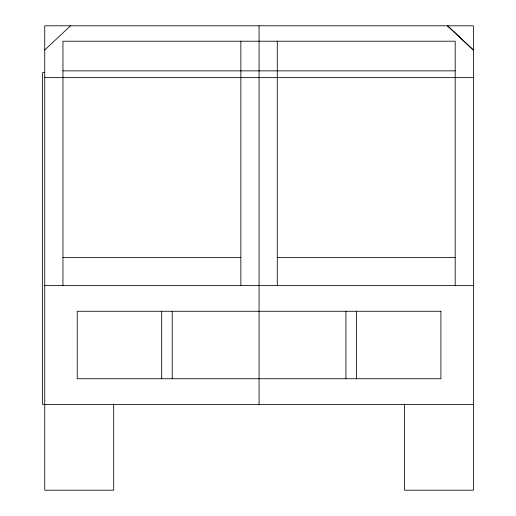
<?xml version="1.0" encoding="UTF-8"?>
<svg xmlns="http://www.w3.org/2000/svg" width="516" height="516" viewBox="0 0 516 516"><rect width="100%" height="100%" fill="white"/><g stroke="black" fill="none" stroke-linecap="round" stroke-linejoin="round"><path stroke-width="0.77" d="M44.731 49.981L70.537 25.8M62.952 70.853L455.189 70.853M44.731 72.595L42.589 72.595L42.589 404.467L473.411 404.467M44.731 77.639L473.411 77.639M62.952 257.458L240.856 257.458M277.292 257.458L455.189 257.458M44.731 285.548L473.411 285.548M447.611 25.8L473.411 49.981M447.391 25.8L473.411 50.181M455.189 285.548L455.189 41.203L62.952 41.203L62.952 285.548M404.467 404.467L404.467 490.2L473.411 490.2L473.411 25.8L44.731 25.8L44.731 490.2L113.681 490.2L113.681 404.467M356.466 311.277L356.466 378.738M345.926 311.277L345.926 378.738M277.292 41.203L277.292 285.548M259.071 25.8L259.071 404.467M240.856 41.203L240.856 285.548M172.215 311.277L172.215 378.738M161.676 311.277L161.676 378.738M440.896 311.277L77.245 311.277L77.245 378.738L440.896 378.738L440.896 311.277"/></g></svg>
